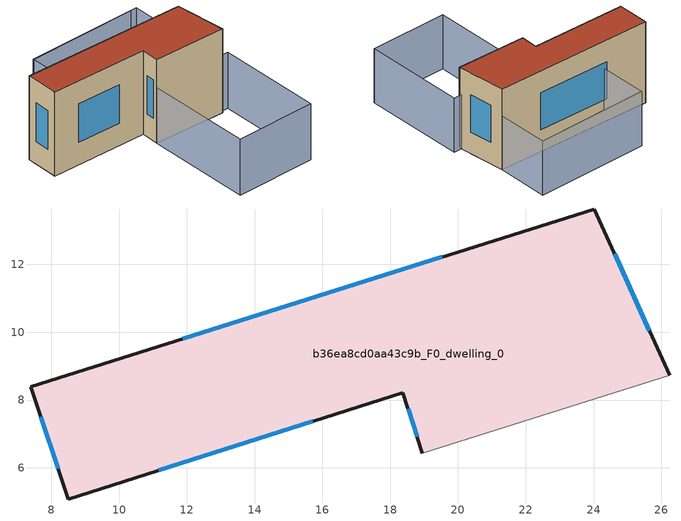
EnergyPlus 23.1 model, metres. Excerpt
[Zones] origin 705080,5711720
b36ea8cd0aa43c9b_F0_dwelling_0
 floor ground (EU_floor_Construction): 26.25,8.73 24.02,13.64 7.4,8.4 8.5,5.08 18.37,8.22 18.95,6.43 z0
 wall outside (EU_wall_Construction): 18.95,6.43 18.37,8.22 8.5,5.08 7.4,8.4 24.02,13.64 26.25,8.73 z0:9
 wall adiabatic (EU_wall_Construction): 26.25,8.73 18.95,6.43 z0:9
 window (EU_Window_Construction): 11.88,9.81 19.54,12.22 / 24.62,12.31 25.65,10.05 / 18.79,6.91 18.53,7.74 / 15.71,7.37 11.16,5.93 / 8.2,5.98 7.69,7.5 z2.43:6.57
 roof outside (EU_roof_Construction): 24.02,13.64 26.25,8.73 18.95,6.43 18.37,8.22 8.5,5.08 7.4,8.4 z9
shading: 21.55,18.74 10.53,14.81 / 22.59,-4.08 18.95,6.43 / 18.95,6.43 26.97,9.21 / 26.97,9.21 30.61,-1.3 / 30.61,-1.3 22.59,-4.08 / 10.51,14.88 22.16,18.95 / 22.16,18.95 24.02,13.64 / 24.02,13.64 12.37,9.56 / 12.37,9.56 10.51,14.88 z0:6
[Building]
EU S2 Campaign: North Axis=0; Terrain=City; Solar Distribution=FullExterior
[Site:Location]
London: Latitude=51.5; Longitude=-0.5; Time Zone=0; Elevation=25
[SizingPeriod:WeatherFileDays]
AnnualSizingPeriod: Begin Month=1; Begin Day of Month=1; End Month=12; End Day of Month=31; Day of Week for Start Day=Monday; Use Weather File Daylight Saving Period=No; Use Weather File Rain and Snow Indicators=No
[MATERIAL]
EU_InternalMass_Material: Roughness=MediumRough; Thickness=0.1; Conductivity=1; Density=1800; Specific Heat=900; Thermal Absorptance=0.9; Solar Absorptance=0.7; Visible Absorptance=0.7
[MATERIAL:NOMASS] Roughness=MediumRough; Thermal Absorptance=0.9; Solar Absorptance=0.7; Visible Absorptance=0.7
Name | Thermal Resistance
EU_wall_NoMass | 0.555556
EU_roof_NoMass | 0.510204
EU_floor_NoMass | 1.68919
[WINDOWMATERIAL:SIMPLEGLAZINGSYSTEM]
EU_Window_SimpleGlazing: UFactor=3.96; Solar Heat Gain Coefficient=0.85; Visible Transmittance=0.85
[CONSTRUCTION]
EU_wall_Construction: EU_wall_NoMass
EU_roof_Construction: EU_roof_NoMass
EU_floor_Construction: EU_floor_NoMass
EU_InternalMass_Construction: EU_InternalMass_Material
EU_Window_Construction: EU_Window_SimpleGlazing
[ZONE]
b36ea8cd0aa43c9b_F0_dwelling_0: Type=1; Multiplier=1; Ceiling Height=autocalculate; Volume=679.102; Floor Area=autocalculate; Part of Total Floor Area=Yes
[INTERNALMASS]
b36ea8cd0aa43c9b_F0_dwelling_0_EU_InternalMass: Construction=EU_InternalMass_Construction; Zone or ZoneList=b36ea8cd0aa43c9b_F0_dwelling_0; Surface Area=75.456
[OTHEREQUIPMENT]
EU_Step8_InternalGain_b36ea8cd0aa43c9b_F0_dwelling_0_f000: Fuel Type=Electricity; Zone or ZoneList or Space or SpaceList=b36ea8cd0aa43c9b_F0_dwelling_0; Schedule=EU_Step8_GainSchedule_b36ea8cd0aa43c9b_F0_dwelling_0_f000; Design Level Calculation Method=Watts/Area; Power per Zone Floor Area=1; Fraction Latent=0; Fraction Radiant=0; Fraction Lost=0; Carbon Dioxide Generation Rate=0; EndUse Subcategory=EU_Step8_InternalGains
[ZONEVENTILATION:DESIGNFLOWRATE]
EU_ConstantAir_b36ea8cd0aa43c9b_F0_dwelling_0: Zone or ZoneList or Space or SpaceList=b36ea8cd0aa43c9b_F0_dwelling_0; Schedule=EU_AlwaysOn; Design Flow Rate Calculation Method=AirChanges/Hour; Air Changes per Hour=0.48; Ventilation Type=Natural; Fan Pressure Rise=0; Fan Total Efficiency=1; Constant Term Coefficient=1; Temperature Term Coefficient=0; Velocity Term Coefficient=0; Velocity Squared Term Coefficient=0; Minimum Indoor Temperature=-100; Maximum Indoor Temperature=100; Delta Temperature=-100; Minimum Outdoor Temperature=-100; Maximum Outdoor Temperature=100; Maximum Wind Speed=40
[HVACTEMPLATE:THERMOSTAT]
EU_HeatOnly_b36ea8cd0aa43c9b_F0_dwelling_0: Constant Heating Setpoint=20; Constant Cooling Setpoint=50
[HVACTEMPLATE:ZONE:IDEALLOADSAIRSYSTEM]
b36ea8cd0aa43c9b_F0_dwelling_0: Template Thermostat=EU_HeatOnly_b36ea8cd0aa43c9b_F0_dwelling_0; System Availability Schedule=EU_AlwaysOn; Maximum Heating Supply Air Temperature=50; Minimum Cooling Supply Air Temperature=13; Maximum Heating Supply Air Humidity Ratio=0.0156; Minimum Cooling Supply Air Humidity Ratio=0.0077; Heating Limit=NoLimit; Cooling Limit=NoLimit; Heating Availability Schedule=EU_AlwaysOn; Cooling Availability Schedule=EU_CoolingOff; Dehumidification Control Type=ConstantSensibleHeatRatio; Cooling Sensible Heat Ratio=0.7; Dehumidification Setpoint=60; Humidification Control Type=None; Humidification Setpoint=30; Outdoor Air Method=None; Outdoor Air Flow Rate per Person=0.00944; Outdoor Air Flow Rate per Zone Floor Area=0; Outdoor Air Flow Rate per Zone=0; Demand Controlled Ventilation Type=None; Outdoor Air Economizer Type=NoEconomizer; Heat Recovery Type=None; Sensible Heat Recovery Effectiveness=0.7; Latent Heat Recovery Effectiveness=0.65
[SIZING:ZONE]
b36ea8cd0aa43c9b_F0_dwelling_0: Zone Cooling Design Supply Air Temperature Input Method=SupplyAirTemperature; Zone Cooling Design Supply Air Temperature=13; Zone Heating Design Supply Air Temperature Input Method=SupplyAirTemperature; Zone Heating Design Supply Air Temperature=50; Zone Cooling Design Supply Air Humidity Ratio=0.008; Zone Heating Design Supply Air Humidity Ratio=0.008; Cooling Design Air Flow Method=DesignDay; Cooling Design Air Flow Rate=0; Cooling Minimum Air Flow per Zone Floor Area=0.000762; Cooling Minimum Air Flow=0; Cooling Minimum Air Flow Fraction=0.2; Heating Design Air Flow Method=DesignDay; Heating Design Air Flow Rate=0; Heating Maximum Air Flow per Zone Floor Area=0.002032; Heating Maximum Air Flow=0.141576; Heating Maximum Air Flow Fraction=0.3; Account for Dedicated Outdoor Air System=No; Dedicated Outdoor Air System Control Strategy=NeutralSupplyAir; Dedicated Outdoor Air Low Setpoint Temperature for Design=autosize; Dedicated Outdoor Air High Setpoint Temperature for Design=autosize; Zone Load Sizing Method=Sensible Load Only No Latent Load; Zone Latent Cooling Design Supply Air Humidity Ratio Input Method=HumidityRatioDifference; Zone Cooling Design Supply Air Humidity Ratio Difference=0.005; Zone Latent Heating Design Supply Air Humidity Ratio Input Method=HumidityRatioDifference; Zone Humidification Design Supply Air Humidity Ratio Difference=0.005
[SCHEDULE:CONSTANT]
Name | Hourly Value
EU_AlwaysOn | 1
EU_CoolingOff | 0
[SCHEDULE:FILE]
EU_Step8_GainSchedule_b36ea8cd0aa43c9b_F0_dwelling_0_f000: File=../../schedules/b36ea8cd0aa43c9b/b36ea8cd0aa43c9b_F0_dwelling_0_f000_gain.csv; Column Number=1; Rows to Skip at Top=0; Number of Hours of Data=8760; Column Separator=Comma; Interpolate to Timestep=No; Minutes per Item=60; Adjust Schedule for Daylight Savings=Yes
